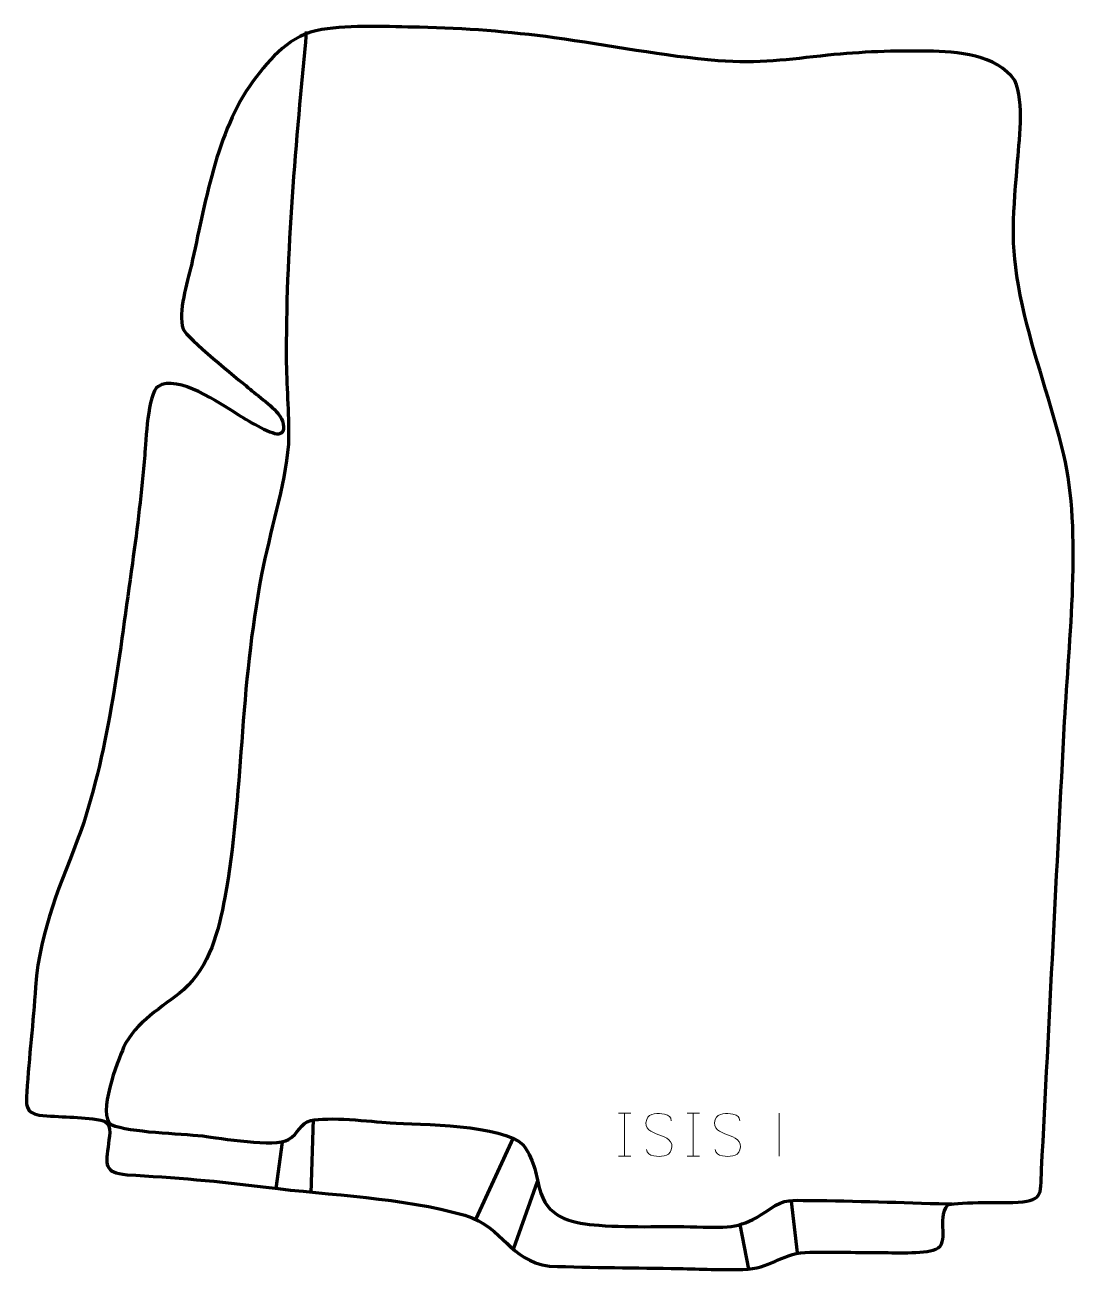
# Model space of a CAD drawing. Header units: millimetres. Extents: x 1173 to 1790, y 61 to 787.
import ezdxf

# ---------------------------------------------------------------- set-up
doc = ezdxf.new("R2010")
doc.units = ezdxf.units.MM
doc.header["$MEASUREMENT"] = 0
doc.layers.add('layer 1', color=7, linetype='Continuous', plot=False)
doc.layers.add('layer 2', color=7, linetype='Continuous')
doc.layers.add('layer 3', color=7, linetype='Continuous')

msp = doc.modelspace()

# ---------------------------------------------------------------- linework, layer by layer
at = {"layer": 'layer 1', "color": 250, "lineweight": 9}
for points in [[(1542.8824, 139.6738), (1538.6341, 141.1442), (1533.726, 142.94), (1535.7311, 148.4603), (1535.7311, 148.4603), (1537.2346, 152.6002), (1542.4482, 152.2117), (1546.0518, 151.6106), (1546.0518, 151.6106), (1548.9124, 151.1334), (1549.7771, 149.9202), (1550.0877, 147.8361)], [(1582.8824, 139.6738), (1578.6341, 141.1442), (1573.726, 142.94), (1575.7311, 148.4603), (1575.7311, 148.4603), (1577.2346, 152.6002), (1582.4482, 152.2117), (1586.0518, 151.6106), (1586.0518, 151.6106), (1588.9124, 151.1334), (1589.7771, 149.9202), (1590.0877, 147.8361)], [(1542.8824, 139.6737), (1546.901, 138.027), (1551.9305, 136.1387), (1550.0965, 130.7784), (1550.0965, 130.7784), (1548.6367, 126.512), (1543.7259, 126.7687), (1539.9998, 127.3234), (1539.9998, 127.3234), (1537.2498, 127.7332), (1536.0289, 128.9467), (1535.6509, 131.0589)], [(1582.8824, 139.6737), (1586.901, 138.027), (1591.9305, 136.1387), (1590.0965, 130.7784), (1590.0965, 130.7784), (1588.6367, 126.512), (1583.7259, 126.7687), (1579.9998, 127.3234), (1579.9998, 127.3234), (1577.2498, 127.7332), (1576.0289, 128.9467), (1575.6509, 131.0589)]]:
    msp.add_open_spline(points, degree=3, knots=[0, 0, 0, 0, 0.25, 0.25, 0.25, 0.25, 0.5, 0.5, 0.5, 0.5, 1, 1, 1, 1], dxfattribs=at)
for points in [[(1519.2983, 152.1506), (1519.2983, 152.1506), (1526.4664, 152.1506), (1526.4664, 152.1506)], [(1522.8823, 152.1506), (1522.8823, 152.1506), (1522.8823, 127.1971), (1522.8823, 127.1971)], [(1559.2983, 152.1506), (1559.2983, 152.1506), (1566.4664, 152.1506), (1566.4664, 152.1506)], [(1562.8823, 152.1506), (1562.8823, 152.1506), (1562.8823, 127.1971), (1562.8823, 127.1971)], [(1612.8824, 152.1608), (1612.8824, 152.1608), (1612.8824, 127.1867), (1612.8824, 127.1867)], [(1519.2983, 127.1971), (1519.2983, 127.1971), (1526.4664, 127.1971), (1526.4664, 127.1971)], [(1559.2983, 127.1971), (1559.2983, 127.1971), (1566.4664, 127.1971), (1566.4664, 127.1971)]]:
    msp.add_open_spline(points, degree=3, dxfattribs=at)
at = {"layer": 'layer 2', "color": 142, "lineweight": 158}
msp.add_open_spline([(1337.3125, 782.9264), (1331.231, 717.9059), (1325.2418, 655.2389), (1325.6093, 589.7509), (1325.6093, 589.7509), (1325.8527, 574.2007), (1327.4226, 557.4919), (1326.838, 542.1411), (1326.838, 542.1411), (1324.5558, 517.0076), (1316.0251, 491.3218), (1311.2252, 466.2714), (1311.2252, 466.2714), (1304.9053, 432.9668), (1302.0724, 402.2384), (1299.6235, 368.5493), (1299.6235, 368.5493), (1297.3931, 339.0475), (1295.1177, 307.0668), (1289.8248, 278.0408), (1289.8248, 278.0408), (1286.097, 258.2629), (1281.1703, 238.086), (1265.696, 224.0803), (1265.696, 224.0803), (1253.3306, 213.9403), (1237.7206, 205.5218), (1230.7734, 190.4193), (1230.7734, 190.4193), (1227.4808, 182.8179), (1215.033, 150.993), (1223.5857, 145.5372), (1223.5857, 145.5372), (1235.088, 140.9336), (1263.0694, 140.4189), (1276.88, 138.9626), (1276.88, 138.9626), (1287.1758, 137.6749), (1318.9047, 132.0292), (1326.8886, 136.7727), (1326.8886, 136.7727), (1332.6837, 140.2158), (1334.0244, 146.6235), (1339.8587, 147.9265), (1339.8587, 147.9265), (1350.1847, 150.2327), (1374.6093, 147.4808), (1386.1468, 146.5597), (1386.1468, 146.5597), (1403.5258, 145.4998), (1452.0383, 145.7705), (1463.681, 133.6745), (1463.681, 133.6745), (1471.5073, 123.0587), (1470.4465, 116.6835), (1474.0302, 105.4878), (1474.0302, 105.4878), (1479.3089, 90.2006), (1493.4885, 88.0271), (1507.8413, 86.8126), (1507.8413, 86.8126), (1527.9095, 85.3116), (1548.4485, 86.5568), (1568.7307, 85.8103), (1568.7307, 85.8103), (1586.5817, 85.2192), (1592.5731, 86.0666), (1607.5094, 96.2572), (1607.5094, 96.2572), (1616.7275, 102.5464), (1619.9808, 101.3405), (1630.7408, 101.2934), (1630.7408, 101.2934), (1657.3671, 101.1767), (1684.3303, 99.9958), (1711.0035, 99.3785), (1711.0035, 99.3785), (1711.958, 99.3564), (1712.9125, 99.3343), (1713.8671, 99.3122)], degree=3, knots=[0, 0, 0, 0, 0.04761905, 0.04761905, 0.04761905, 0.04761905, 0.0952381, 0.0952381, 0.0952381, 0.0952381, 0.14285714, 0.14285714, 0.14285714, 0.14285714, 0.19047619, 0.19047619, 0.19047619, 0.19047619, 0.23809524, 0.23809524, 0.23809524, 0.23809524, 0.28571429, 0.28571429, 0.28571429, 0.28571429, 0.33333333, 0.33333333, 0.33333333, 0.33333333, 0.38095238, 0.38095238, 0.38095238, 0.38095238, 0.42857143, 0.42857143, 0.42857143, 0.42857143, 0.47619048, 0.47619048, 0.47619048, 0.47619048, 0.52380952, 0.52380952, 0.52380952, 0.52380952, 0.57142857, 0.57142857, 0.57142857, 0.57142857, 0.61904762, 0.61904762, 0.61904762, 0.61904762, 0.66666667, 0.66666667, 0.66666667, 0.66666667, 0.71428571, 0.71428571, 0.71428571, 0.71428571, 0.76190476, 0.76190476, 0.76190476, 0.76190476, 0.80952381, 0.80952381, 0.80952381, 0.80952381, 0.85714286, 0.85714286, 0.85714286, 0.85714286, 0.9047619, 0.9047619, 0.9047619, 0.9047619, 1, 1, 1, 1], dxfattribs=at)
for points in [[(1341.3911, 148.6524), (1341.3911, 148.6524), (1340.0164, 105.5371), (1340.0164, 105.5371)], [(1323.3002, 135.2398), (1323.3002, 135.2398), (1319.6141, 108.332), (1319.6141, 108.332)], [(1457.8365, 137.8174), (1457.8365, 137.8174), (1436.0498, 90.5394), (1436.0498, 90.5394)], [(1471.8777, 112.1679), (1471.8777, 112.1679), (1458.1017, 73.2949), (1458.1017, 73.2949)], [(1620.0435, 100.9028), (1620.0435, 100.9028), (1623.4073, 71.0297), (1623.4073, 71.0297)], [(1590.1387, 87.2473), (1590.1387, 87.2473), (1595.1246, 61.1749), (1595.1246, 61.1749)]]:
    msp.add_open_spline(points, degree=3, dxfattribs=at)
at = {"layer": 'layer 3', "color": 242, "lineweight": 158}
msp.add_open_spline([(1481.8325, 779.3813), (1513.2848, 774.9905), (1545.8587, 768.5434), (1577.3572, 765.9601), (1577.3572, 765.9601), (1601.1149, 764.2341), (1618.0374, 766.6026), (1641.3036, 769.1609), (1641.3036, 769.1609), (1660.426, 771.1926), (1680.4923, 771.8192), (1699.725, 771.6032), (1699.725, 771.6032), (1716.6934, 771.201), (1739.6713, 769.7596), (1750.3092, 754.3666), (1750.3092, 754.3666), (1756.2209, 741.5636), (1752.7988, 718.7759), (1751.7356, 704.5671), (1751.7356, 704.5671), (1749.1052, 671.5763), (1747.4824, 656.5582), (1754.768, 623.3202), (1754.768, 623.3202), (1761.3942, 593.7684), (1771.7942, 565.4577), (1778.9731, 536.1174), (1778.9731, 536.1174), (1789.5728, 491.36), (1781.8495, 427.5193), (1779.3839, 380.8434), (1779.3839, 380.8434), (1774.8064, 293.6985), (1770.4855, 206.5354), (1765.9507, 119.3845), (1765.9507, 119.3845), (1765.3983, 103.7467), (1766.7658, 100.8191), (1749.2888, 100.2122), (1749.2888, 100.2122), (1743.9811, 100.0983), (1713.346, 100.3784), (1711.1246, 98.6576), (1711.1246, 98.6576), (1704.7619, 90.1521), (1712.7552, 76.3122), (1704.3537, 72.8324), (1704.3537, 72.8324), (1696.778, 70.0016), (1679.612, 70.9427), (1670.7848, 70.9419), (1670.7848, 70.9419), (1656.6092, 70.9581), (1642.2852, 71.3561), (1628.1313, 71.0366), (1628.1313, 71.0366), (1613.2572, 69.8751), (1608.1718, 61.5424), (1591.8512, 61.0561), (1591.8512, 61.0561), (1579.9082, 60.7004), (1566.8175, 61.3854), (1554.7487, 61.608), (1554.7487, 61.608), (1529.6168, 62.0655), (1504.1505, 62.1684), (1479.0676, 62.9862), (1479.0676, 62.9862), (1454.7834, 66.6282), (1453.4936, 84.9943), (1429.7953, 92.6954), (1429.7953, 92.6954), (1392.5754, 103.248), (1352.0307, 104.1333), (1313.6411, 109.1006), (1313.6411, 109.1006), (1286.6472, 112.5059), (1259.9624, 114.7446), (1232.809, 116.324), (1232.809, 116.324), (1218.8586, 117.6976), (1220.492, 121.9652), (1221.9691, 134.5818), (1221.9691, 134.5818), (1222.6916, 139.8449), (1224.3748, 146.9231), (1217.5087, 148.1975), (1217.5087, 148.1975), (1205.2602, 150.3815), (1193.6052, 149.7322), (1181.4665, 151.1089), (1181.4665, 151.1089), (1173.2497, 152.3984), (1173.9626, 157.4283), (1174.3475, 164.5838), (1174.3475, 164.5838), (1175.6581, 185.0414), (1178.1939, 205.2369), (1179.4027, 225.7914), (1179.4027, 225.7914), (1182.2234, 260.8331), (1194.1682, 285.0049), (1205.9731, 317.2211), (1205.9731, 317.2211), (1222.627, 365.7364), (1228.6143, 422.0297), (1235.8863, 472.8878), (1235.8863, 472.8878), (1238.9397, 494.242), (1241.2519, 514.5574), (1243.1238, 536.0438), (1243.1238, 536.0438), (1243.6975, 543.7904), (1244.8919, 571.8998), (1250.8412, 576.0748), (1250.8412, 576.0748), (1262.4545, 583.2021), (1286.8654, 566.1109), (1297.0324, 559.9243), (1297.0324, 559.9243), (1301.6611, 557.1078), (1316.3167, 547.6373), (1321.1355, 548.286), (1321.1355, 548.286), (1325.8407, 548.9194), (1323.9287, 555.6669), (1322.2841, 558.3009), (1322.2841, 558.3009), (1318.9044, 563.7142), (1308.7654, 570.8473), (1303.4192, 575.2833), (1303.4192, 575.2833), (1297.0235, 580.5758), (1267.8321, 604.3076), (1265.4936, 609.4053), (1265.4936, 609.4053), (1262.409, 619.9682), (1267.8284, 636.0288), (1270.2866, 646.8264), (1270.2866, 646.8264), (1278.0723, 681.3403), (1284.8226, 724.9744), (1306.1247, 753.778), (1306.1247, 753.778), (1316.7221, 767.9921), (1327.8426, 781.1309), (1346.279, 784.1545), (1346.279, 784.1545), (1362.8064, 786.8651), (1386.1094, 785.8058), (1403.2582, 785.4609), (1403.2582, 785.4609), (1429.64, 784.9304), (1455.6814, 782.8919), (1481.8325, 779.3813)], degree=3, knots=[0, 0, 0, 0, 0.025, 0.025, 0.025, 0.025, 0.05, 0.05, 0.05, 0.05, 0.075, 0.075, 0.075, 0.075, 0.1, 0.1, 0.1, 0.1, 0.125, 0.125, 0.125, 0.125, 0.15, 0.15, 0.15, 0.15, 0.175, 0.175, 0.175, 0.175, 0.2, 0.2, 0.2, 0.2, 0.225, 0.225, 0.225, 0.225, 0.25, 0.25, 0.25, 0.25, 0.275, 0.275, 0.275, 0.275, 0.3, 0.3, 0.3, 0.3, 0.325, 0.325, 0.325, 0.325, 0.35, 0.35, 0.35, 0.35, 0.375, 0.375, 0.375, 0.375, 0.4, 0.4, 0.4, 0.4, 0.425, 0.425, 0.425, 0.425, 0.45, 0.45, 0.45, 0.45, 0.475, 0.475, 0.475, 0.475, 0.5, 0.5, 0.5, 0.5, 0.525, 0.525, 0.525, 0.525, 0.55, 0.55, 0.55, 0.55, 0.575, 0.575, 0.575, 0.575, 0.6, 0.6, 0.6, 0.6, 0.625, 0.625, 0.625, 0.625, 0.65, 0.65, 0.65, 0.65, 0.675, 0.675, 0.675, 0.675, 0.7, 0.7, 0.7, 0.7, 0.725, 0.725, 0.725, 0.725, 0.75, 0.75, 0.75, 0.75, 0.775, 0.775, 0.775, 0.775, 0.8, 0.8, 0.8, 0.8, 0.825, 0.825, 0.825, 0.825, 0.85, 0.85, 0.85, 0.85, 0.875, 0.875, 0.875, 0.875, 0.9, 0.9, 0.9, 0.9, 0.925, 0.925, 0.925, 0.925, 0.95, 0.95, 0.95, 0.95, 1, 1, 1, 1], dxfattribs=at)

doc.saveas('drawing.dxf')
